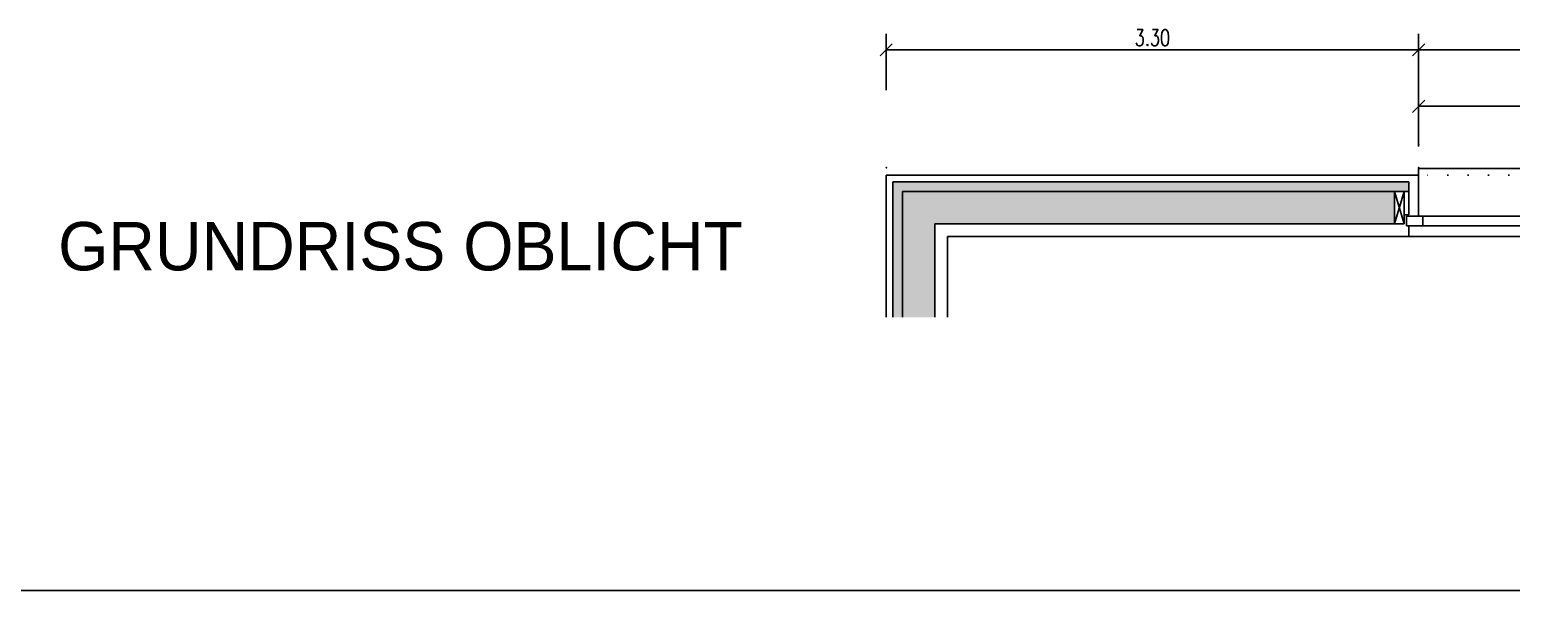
# Model space of a CAD drawing. Header units: millimetres. Extents: x -2875 to 2875, y -1485 to 1485.
# Drawn here: x -1805 to -887, y -1485 to -1138 of the extents above; entities that cross this region are included whole.
import ezdxf
from ezdxf.enums import TextEntityAlignment as Align

# ---------------------------------------------------------------- set-up
doc = ezdxf.new("R2010")
doc.units = ezdxf.units.MM
doc.header["$LTSCALE"] = 50
doc.linetypes.add('DOT', pattern=[0.25, 0, -0.25])
doc.layers.get('0').update_dxf_attribs({"linetype": 'CONTINUOUS'})
for name, color, linetype in [('L', 7, 'CONTINUOUS'), ('MASSE', 7, 'CONTINUOUS'), ('SCHRAFF', 7, 'CONTINUOUS')]:
    doc.layers.add(name, color=color, linetype=linetype)
doc.styles.add('SIMPLEX', font='simplex')
doc.dimstyles.new('CAD400-DIM109', dxfattribs={"dimscale": 5, "dimtxt": 2, "dimasz": 0, "dimexe": 2, "dimexo": 1.3, "dimgap": 0.09, "dimtad": 1, "dimdec": 4, "dimzin": 0, "dimdsep": 46, "dimtxsty": 'Standard', "dimtsz": 0.799999, "dimcen": 0, "dimdle": 0.2, "dimclrd": 4, "dimclre": 4, "dimclrt": 3, "dimadec": 0, "dimazin": 0, "dimtfac": 1, "dimtdec": 4, "dimtmove": 0, "dimatfit": 3, "dimfxl": 0, "dimtolj": 1, "dimtzin": 0, "dimarcsym": 0})
doc.dimstyles.new('CAD400-DIM9', dxfattribs={"dimscale": 5, "dimtxt": 2, "dimasz": 0, "dimexe": 2, "dimexo": 9.596, "dimgap": 0.09, "dimtad": 1, "dimdec": 4, "dimzin": 0, "dimdsep": 46, "dimtxsty": 'Standard', "dimtsz": 0.799999, "dimcen": 0, "dimdle": 0.2, "dimclrd": 4, "dimclre": 4, "dimclrt": 3, "dimadec": 0, "dimazin": 0, "dimtfac": 1, "dimtdec": 4, "dimtmove": 0, "dimatfit": 3, "dimfxl": 0, "dimtolj": 1, "dimtzin": 0, "dimarcsym": 0})

# ---------------------------------------------------------------- blocks, each defined once
blk = doc.blocks.new('holzfaser-2')
at = {"layer": 'SCHRAFF'}
blk.add_hatch(color=252, dxfattribs=at).paths.add_polyline_path([(-950.450265, -1231.753935), (-1270.350265, -1231.753935), (-1270.350265, -1315.753945), (-1264.350265, -1315.753945), (-1264.350265, -1237.753935), (-950.450265, -1237.753935), (-950.450265, -1231.753935)], is_closed=False, flags=16)
blk = doc.blocks.new('daemm-2')
at = {"layer": 'SCHRAFF'}
blk.add_hatch(color=41, dxfattribs=at).paths.add_polyline_path([(-1244.350265, -1257.753935), (-959.450265, -1257.753935), (-959.450265, -1237.753935), (-1264.350265, -1237.753935), (-1264.350265, -1315.753945), (-1244.350265, -1315.753945), (-1244.350265, -1257.753935)], is_closed=False, flags=16)
blk = doc.blocks.new('holz-4')
at = {"layer": 'L', "color": 1, "linetype": 'Continuous'}
for p, q in [((-1274.450265, -1227.653935), (-1274.450265, -1315.753945)), ((-944.450265, -1227.653935), (-1274.450265, -1227.653935)), ((-944.450265, -1227.653935), (-944.450265, -1253.153935)), ((-1236.350265, -1265.753945), (-1236.350265, -1315.753945)), ((-1236.350265, -1265.753945), (-950.450265, -1265.753945)), ((-950.450265, -1259.153935), (-950.450265, -1265.753945))]:
    blk.add_line(p, q, dxfattribs=at)
at = {"layer": 'L', "color": 4, "linetype": 'DOT'}
blk.add_line((-44.450265, -1227.653935), (-944.450265, -1227.653935), dxfattribs=at)
at = {"layer": 'L', "color": 3, "linetype": 'Continuous'}
blk.add_line((-950.450265, -1265.753945), (-38.450265, -1265.75394), dxfattribs=at)
blk = doc.blocks.new('*D92')
at = {"layer": 'MASSE', "color": 4, "linetype": 'ByBlock'}
for p, q in [((-1270.700263, -1146.249998), (-1278.200263, -1153.749998)), ((-1274.450263, -1174.999998), (-1274.450263, -1139.999998)), ((-948.200263, -1153.749998), (-940.700263, -1146.249998)), ((-944.450263, -1139.999998), (-944.450263, -1174.999998)), ((-1274.450263, -1149.999998), (-944.450263, -1149.999998))]:
    blk.add_line(p, q, dxfattribs=at)
at = {"layer": 'MASSE', "color": 9, "linetype": 'ByBlock'}
for p in [(-1274.450265, -1222.9783), (-944.450265, -1222.9783)]:
    blk.add_point(p, dxfattribs=at)
at = {"layer": 'MASSE', "color": 3, "style": 'SIMPLEX', "width": 0.729508}
blk.add_text('3.30', height=10, dxfattribs=at).set_placement((-1109.450265, -1147.5), align=Align.CENTER)
blk = doc.blocks.new('*D93')
at = {"layer": 'MASSE', "color": 4, "linetype": 'ByBlock'}
for p, q in [((-940.700263, -1146.249998), (-948.200263, -1153.749998)), ((-944.450263, -1174.999998), (-944.450263, -1139.999998)), ((-48.200263, -1153.749998), (-40.700263, -1146.249998)), ((-44.450263, -1139.999998), (-44.450263, -1174.999998)), ((-944.450263, -1149.999998), (-44.450263, -1149.999998))]:
    blk.add_line(p, q, dxfattribs=at)
at = {"layer": 'MASSE', "color": 9, "linetype": 'ByBlock'}
for p in [(-944.450265, -1222.9783), (-44.450265, -1222.9783)]:
    blk.add_point(p, dxfattribs=at)
at = {"layer": 'MASSE', "color": 3, "style": 'SIMPLEX', "width": 0.747951}
blk.add_text('9.00', height=10, dxfattribs=at).set_placement((-494.450265, -1147.5), align=Align.CENTER)
blk = doc.blocks.new('alu-18')
at = {"layer": 'L', "color": 3, "linetype": 'Continuous'}
for p, q in [((-44.450266, -1223.653928), (-944.450261, -1223.653933)), ((-944.450261, -1223.653933), (-944.450261, -1227.653933)), ((-44.450266, -1227.653928), (-44.450266, -1223.653928))]:
    blk.add_line(p, q, dxfattribs=at)
blk = doc.blocks.new('text-18')
at = {"layer": 'L', "color": 1, "width": 0.996877}
blk.add_text('GRUNDRISS OBLICHT', height=30, dxfattribs=at).set_placement((-1575.42809, -1271.70394), align=Align.MIDDLE_CENTER)
blk = doc.blocks.new('rahmen-10')
at = {"layer": 'L', "color": 2, "linetype": 'Continuous'}
for p, q in [((-951.950265, -1253.153935), (-36.950265, -1253.153935)), ((-951.950265, -1253.153935), (-951.950265, -1259.153935)), ((-941.950265, -1253.153935), (-941.950265, -1259.153935)), ((-730.95026, -1253.153935), (-730.95026, -1259.153935)), ((-713.950255, -1253.153935), (-713.950255, -1259.153935)), ((-502.950265, -1253.153935), (-502.950265, -1259.153935)), ((-485.95026, -1253.153935), (-485.95026, -1259.153935)), ((-274.950265, -1253.153935), (-274.950265, -1259.153935)), ((-257.95026, -1253.153935), (-257.95026, -1259.153935)), ((-46.950265, -1253.153935), (-46.950265, -1259.153935)), ((-36.950265, -1253.153935), (-36.950265, -1259.153935)), ((-36.950265, -1259.153935), (-951.950265, -1259.153935))]:
    blk.add_line(p, q, dxfattribs=at)
blk = doc.blocks.new('*D333')
at = {"layer": 'MASSE', "color": 4, "linetype": 'ByBlock'}
for p, q in [((-944.450258, -1209.999998), (-944.450258, -1174.999998)), ((-728.450258, -1174.999998), (-728.450258, -1209.999998)), ((-940.700258, -1181.249998), (-948.200258, -1188.749998)), ((-732.200258, -1188.749998), (-724.700258, -1181.249998)), ((-944.450258, -1184.999998), (-728.450258, -1184.999998))]:
    blk.add_line(p, q, dxfattribs=at)
at = {"layer": 'MASSE', "color": 9, "linetype": 'ByBlock'}
for p in [(-944.45026, -1208.65393), (-728.45026, -1221.653945)]:
    blk.add_point(p, dxfattribs=at)
at = {"layer": 'MASSE', "color": 3, "style": 'SIMPLEX', "width": 0.729537}
blk.add_text('2.16', height=10, dxfattribs=at).set_placement((-836.45026, -1182.5), align=Align.CENTER)
blk = doc.blocks.new('plan-2')
at = {"layer": 'L', "color": 3, "linetype": 'Continuous'}
blk.add_line((2874.999991, -1485.000002), (-2874.999989, -1485.000002), dxfattribs=at)
blk = doc.blocks.new('holzfaser-4')
at = {"layer": 'L', "color": 4, "linetype": 'Continuous'}
for p, q in [((-1270.350265, -1315.753945), (-1270.350265, -1231.753935)), ((-1270.350265, -1231.753935), (-950.450265, -1231.753935)), ((-950.450265, -1231.753935), (-950.450265, -1237.753935))]:
    blk.add_line(p, q, dxfattribs=at)
blk = doc.blocks.new('daemm-4')
at = {"layer": 'L', "color": 3, "linetype": 'Continuous'}
for p, q in [((-950.450265, -1237.753935), (-1264.350265, -1237.753935)), ((-1264.350265, -1237.753935), (-1264.350265, -1315.753945)), ((-959.450265, -1237.753935), (-959.450265, -1257.753935)), ((-953.450265, -1237.753935), (-953.450265, -1257.753935)), ((-950.450265, -1237.753935), (-950.450265, -1252.253935)), ((-953.450265, -1257.753935), (-1244.350265, -1257.753935)), ((-1244.350265, -1257.753935), (-1244.350265, -1315.753945)), ((-950.450265, -1252.253935), (-953.450265, -1252.253935))]:
    blk.add_line(p, q, dxfattribs=at)
at = {"layer": 'L', "color": 4, "linetype": 'Continuous'}
for p, q in [((-953.450265, -1237.753935), (-959.450265, -1257.753935)), ((-959.450265, -1237.753935), (-953.450265, -1257.753935))]:
    blk.add_line(p, q, dxfattribs=at)

msp = doc.modelspace()

# ---------------------------------------------------------------- block references
for name in ['holzfaser-2', 'daemm-2']:
    msp.add_blockref(name, (0, 0))
at = {"layer": 'L'}
for name in ['plan-2', 'text-18', 'holz-4', 'alu-18', 'holzfaser-4', 'daemm-4', 'rahmen-10']:
    msp.add_blockref(name, (0, 0), dxfattribs=at)

# ---------------------------------------------------------------- dimensions: what is measured, and where the dimension line sits
at = {"layer": 'MASSE', "color": 4}
for base, p1, p2, dimstyle, picture, middle in [((-1274.450263, -1149.999998), (-1274.450265, -1222.9783), (-944.450265, -1222.9783), 'CAD400-DIM9', '*D92', (-1109.450265, -1142.5)), ((-944.450263, -1149.999998), (-944.450265, -1222.9783), (-44.450265, -1222.9783), 'CAD400-DIM9', '*D93', (-494.450265, -1142.5)), ((-944.450258, -1184.999998), (-944.45026, -1208.65393), (-728.45026, -1221.653945), 'CAD400-DIM109', '*D333', (-836.45026, -1177.5))]:
    dim = msp.add_linear_dim(base=base, p1=p1, p2=p2, dimstyle=dimstyle, dxfattribs=at)
    dim.commit()
    dim.dimension.update_dxf_attribs({"geometry": picture, "text_midpoint": middle, "dimtype": 128})

doc.saveas('drawing.dxf')
